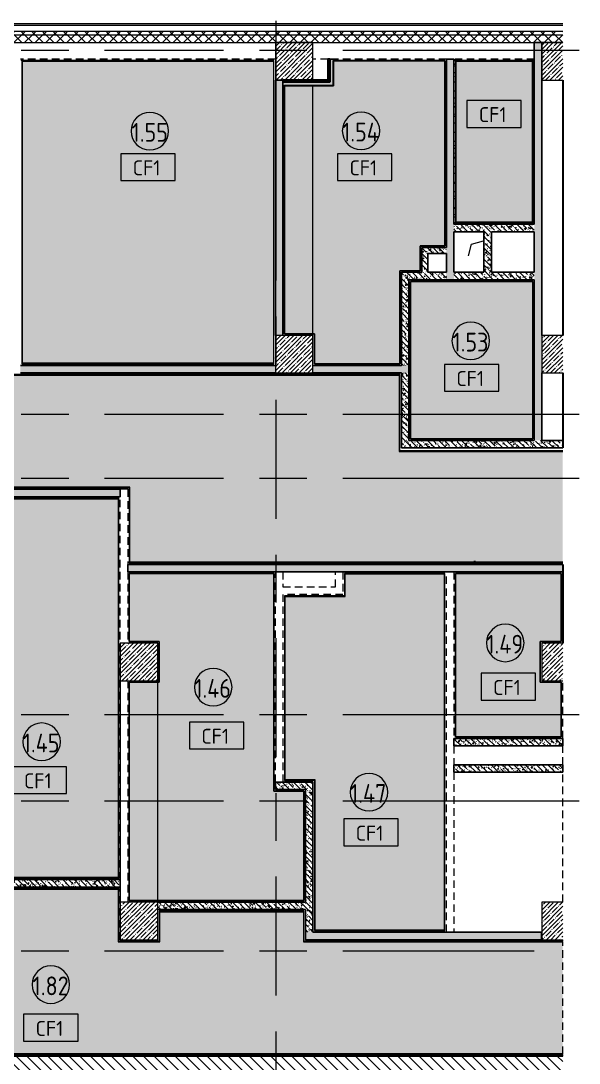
# Model space of a CAD drawing. Header units: millimetres. Extents: x 35861 to 236814, y -8553 to 29000.
# Drawn here: x 77255 to 84700, y 13505 to 27390 of the extents above; entities that cross this region are included whole.
import ezdxf

# ---------------------------------------------------------------- set-up
doc = ezdxf.new("R2010")
doc.units = ezdxf.units.MM
doc.linetypes.add('200_ШТРИХ__ш1_п0_6_', pattern=[160, 100, -60])
doc.linetypes.add('Осевая', pattern=[3175, 635, -476.25, 1587.5, -476.25])
for name, color, linetype, lineweight in [('0-1', 7, 'Continuous', 9), ('A-AREA-IDEN', 7, 'Continuous', 9), ('A-CLNG-IDEN', 7, 'Continuous', 9), ('A-DETL-MBND', 7, '200_ШТРИХ__ш1_п0_6_', 9), ('A-DETL-MBND-1', 7, 'Continuous', 9), ('A-FLOR', 7, 'Continuous', 9), ('A-WALL', 7, 'Continuous', 9), ('I-WALL', 7, 'Continuous', 9), ('S-COLS', 7, 'Continuous', 9), ('Оси', 7, 'Continuous', 9), ('Оси-2', 7, 'Осевая', 9)]:
    doc.layers.add(name, color=color, linetype=linetype, lineweight=lineweight)
for name, color, linetype, lineweight, true_color in [('A-WALL-1', 7, 'Continuous', 35, 0x3c3c3c), ('A-WALL-2', 7, 'Continuous', 25, 0x3c3c3c), ('A-WALL-3', 7, 'Continuous', 13, 0x3c3c3c), ('A-WALL-FNSH-1', 7, 'Continuous', 9, 0x3c3c3c), ('A-WALL-FNSH-2', 7, 'Continuous', 13, 0x3c3c3c)]:
    doc.layers.add(name, color=color, linetype=linetype, lineweight=lineweight, true_color=true_color)
doc.styles.add('GOST Common', font='GOST_Common.ttf', dxfattribs={"width": 0.9, "height": 250})
doc.styles.add('GOST Common_1', font='GOST_Common.ttf', dxfattribs={"height": 200})
pattern_1 = [(45, (0, 0), (-57.02463, 57.02463), []), (45, (57.025, 0), (-57.02463, 57.02463), [100.806, -20.161, 3.353, -16.808])]
pattern_2 = [(135, (0, 0), (-75.43415, -75.43415), [106.68, -17.78, 3.556, -17.78]), (135, (0, 75.39), (-75.43415, -75.43415), []), (50, (0, 0), (127.52922, -11.15758), [13.335, -146.685]), (355, (0, 0), (-24.66966, 133.74002), [10.668, -117.348]), (100.451, (10.63, -0.93), (102.85973, 122.58178), [11.333, -124.663]), (46.184, (0, 35.56), (189.75516, -29.43036), [20.002, -220.027]), (96.636, (15.81, 33.1), (166.1822, 173.1996), [17, -186.995]), (351.184, (0, 35.56), (166.18393, 173.19757), [16.002, -176.022]), (21, (17.78, 26.67), (106.13027, -71.58603), [13.335, -146.685]), (326, (17.78, 26.67), (43.26188, 128.93175), [10.668, -117.348]), (71.451, (26.62, 20.7), (149.39198, 57.34505), [11.333, -124.663]), (37.5, (0, 0), (2.162228, 59.188357), [3.353, -112.573, 3.353, -115.773, -117.792]), (37.5, (0, 0), (2.162228, 59.188357), [-235.052, 3.353, -114.44]), (7.5, (0, 0), (46.773857, 70.126152), [3.353, -64.567, 3.353, -109.906, -44.894]), (7.5, (0, 0), (46.773857, 70.126152), [-181.178, 3.353, -41.542]), (327.5, (-39.65, 0), (94.91367, -4.010093), [3.353, -41.097, 3.353, -135.331, -184.023]), (327.5, (-39.65, 0), (94.91367, -4.010093), [-183.134, 3.353, -180.67]), (317.5, (-57.43, 0), (103.69057, 17.79882), [3.353, -54.432, 3.353, -88.748, -130.683]), (317.5, (-57.43, 0), (103.69057, 17.79882), [-149.885, 3.353, -127.33])]
pattern_3 = [(45, (0, 0), (-70.71068, 70.71068), []), (135, (0, 0), (-70.71068, -70.71068), [])]
pattern_4 = [(45, (0, 0), (-106.06602, 106.06602), []), (135, (0, 0), (-106.06602, -106.06602), [])]

# ---------------------------------------------------------------- blocks, each defined once
blk = doc.blocks.new('BSC_Колонна _Прямоугольная - 500х500-23287078-План потолков с обозначением видов отделки и геометрии 1 этажа в осях 12 - 23')
at = {"layer": 'S-COLS'}
h = blk.add_hatch(dxfattribs=at)
h.set_pattern_fill('FP_19', color=256, style=0, pattern_type=2)
h.set_pattern_definition([(45, (-84450, -22950), (-57.02463, 57.02463), []), (45, (-84392.975, -22950), (-57.02463, 57.02463), [100.806, -20.161, 3.353, -16.808])])
h.paths.add_polyline_path([(-250, -250), (30, -250), (30, 250), (-250, 250), (-250, 227)])
for p, q in [((30, 250), (-250, 250)), ((-250, 250), (-250, -250)), ((-250, -250), (30, -250))]:
    blk.add_line(p, q, dxfattribs=at)
blk = doc.blocks.new('BSC_Колонна _Прямоугольная - 500х500-V29-План потолков с обозначением видов отделки и геометрии 1 этажа в осях 12 - 23')
at = {"layer": 'S-COLS'}
h = blk.add_hatch(dxfattribs=at)
h.set_pattern_fill('FP_42', color=256, style=0, pattern_type=2)
h.set_pattern_definition([(45, (-78830, -15400), (-57.02463, 57.02463), []), (45, (-78772.975, -15400), (-57.02463, 57.02463), [100.806, -20.161, 3.353, -16.808])])
h.paths.add_polyline_path([(-250, -250), (250, -250), (250, 250), (-250, 250)])
for p, q in [((250, 250), (-250, 250)), ((-250, 250), (-250, -250)), ((250, -250), (250, 250)), ((-250, -250), (250, -250))]:
    blk.add_line(p, q, dxfattribs=at)
blk = doc.blocks.new('BSC_Колонна _Прямоугольная - 500х500-V33-План потолков с обозначением видов отделки и геометрии 1 этажа в осях 12 - 23')
at = {"layer": 'S-COLS'}
h = blk.add_hatch(dxfattribs=at)
h.set_pattern_fill('FP_45', color=256, style=0, pattern_type=2)
h.set_pattern_definition([(45, (-78830, -18850), (-57.02463, 57.02463), []), (45, (-78772.975, -18850), (-57.02463, 57.02463), [100.806, -20.161, 3.353, -16.808])])
h.paths.add_polyline_path([(-250, -250), (250, -250), (250, 250), (-250, 250), (-250, -4)])
for p, q in [((250, 250), (-250, 250)), ((-250, 250), (-250, -250)), ((250, -250), (250, 250)), ((-250, -250), (250, -250))]:
    blk.add_line(p, q, dxfattribs=at)
blk = doc.blocks.new('BSC_Колонна _Прямоугольная - 500х500-V34-План потолков с обозначением видов отделки и геометрии 1 этажа в осях 12 - 23')
at = {"layer": 'S-COLS'}
h = blk.add_hatch(dxfattribs=at)
h.set_pattern_fill('FP_46', color=256, style=0, pattern_type=2)
h.set_pattern_definition([(45, (-84450, -18850), (-57.02463, 57.02463), []), (45, (-84392.975, -18850), (-57.02463, 57.02463), [100.806, -20.161, 3.353, -16.808])])
h.paths.add_polyline_path([(-250, -250), (30, -250), (30, 250), (-250, 250), (-250, -4)])
for p, q in [((30, 250), (-250, 250)), ((-250, 250), (-250, -250)), ((-250, -250), (30, -250))]:
    blk.add_line(p, q, dxfattribs=at)
blk = doc.blocks.new('BSC_Колонна _Прямоугольная - 500х500-V35-План потолков с обозначением видов отделки и геометрии 1 этажа в осях 12 - 23')
at = {"layer": 'S-COLS'}
h = blk.add_hatch(dxfattribs=at)
h.set_pattern_fill('FP_47', color=256, style=0, pattern_type=2)
h.set_pattern_definition([(45, (-80900, -22950), (-57.02463, 57.02463), []), (45, (-80842.975, -22950), (-57.02463, 57.02463), [100.806, -20.161, 3.353, -16.808])])
h.paths.add_polyline_path([(-250, -250), (250, -250), (250, 250), (-250, 250)])
for p, q in [((250, 250), (-250, 250)), ((-250, 250), (-250, -250)), ((250, -250), (250, 250)), ((-250, -250), (250, -250))]:
    blk.add_line(p, q, dxfattribs=at)
blk = doc.blocks.new('Марка_Помещения - Номер-25198446-План потолков с обозначением видов отделки и геометрии 1 этажа в осях 12 - 23')
at = {"layer": 'A-AREA-IDEN'}
for start, end in [(360, 180), (180, 360)]:
    blk.add_arc((0, 0), 2.5, start, end, dxfattribs=at)
blk = doc.blocks.new('М_потолков - Марка_ Имя типа-25382930-План потолков с обозначением видов отделки и геометрии 1 этажа в осях 12 - 23')
at = {"layer": 'A-CLNG-IDEN'}
for p, q in [((3.625, 1.984375), (-3.625, 1.984375)), ((-3.625, 1.984375), (-3.625, -1.59375)), ((3.625, -1.59375), (3.625, 1.984375)), ((-3.625, -1.59375), (3.625, -1.59375))]:
    blk.add_line(p, q, dxfattribs=at)

msp = doc.modelspace()

# ---------------------------------------------------------------- hatches: boundary and pattern name
at = {"layer": 'A-DETL-MBND-1'}
h = msp.add_hatch(color=256, dxfattribs=at)
h.paths.add_polyline_path([(84480.2, 20178), (84480.2, 21652), (82302, 21652), (82302, 22672), (68282, 22672), (68282, 26852), (68202, 26852), (68202, 26860), (67111, 26860), (67110, 26852), (66788, 26852), (66788, 26472), (66760, 26472), (66760, 24960), (66780, 24960), (66780, 24970.5), (66788, 24970.5), (66788, 22672), (66760, 22672), (66760, 21178), (78707.8, 21178), (78707.8, 20178), (83295.5, 20178), (83295.5, 20188), (83315.5, 20188), (83315.5, 20178)])
h.paths.add_polyline_path([(58130, 24810), (58140, 24810.4), (58140, 24850), (58130, 24850), (58130, 24825.1)])
h.paths.add_polyline_path([(60600, 24830), (60610, 24830), (60610, 24850), (60600, 24850)])
h.paths.add_polyline_path([(66090, 24950), (66160, 24950), (66160, 26472), (66132, 26472), (66132, 26859), (60788, 26859), (60788, 26472), (60132, 26472), (60132, 26852), (57578, 26852), (57578, 25558), (57958, 25558), (57958, 24978), (58130, 24978), (58130, 24950), (60770, 24950), (60770, 24955), (61865, 24955), (61865, 24950), (61935, 24950), (61935, 24955), (63055, 24955), (63055, 24950), (63125, 24950), (63125, 24955), (64245, 24955), (64245, 24950), (64315, 24950), (64315, 24955), (65435, 24955), (65435, 24950), (65505, 24950), (65505, 24955), (66090, 24955)])
for points in [[(78707.1, 22828), (80622, 22828), (80622, 26852), (77278, 26852), (77278, 22828)], [(82310, 22820), (82310, 24060), (82580, 24060), (82580, 24390), (82910, 24390), (82910, 26860), (81425, 26860), (81425, 26525), (81150, 26525), (81150, 23220), (81170, 23220), (81170, 22820), (81593.6, 22820)], [(83058, 24708), (84072, 24708), (84072, 26852), (83058, 26852), (83058, 24720.9)], [(81150, 23220), (81150, 26525), (80770, 26525), (80770, 23220), (81147.1, 23220)], [(84080, 21820), (84080, 23920), (82450, 23920), (82450, 21820), (83036.9, 21820)], [(78551.8, 15978), (78551.8, 21022), (76827.5, 21022), (76827.5, 20442), (76447.8, 20442), (76447.8, 15978), (77263.8, 15978)], [(81030, 15670), (81030, 17130), (80630, 17130), (80630, 20030), (78699.8, 20030), (78699.8, 19120), (79100, 19120), (79100, 18580), (79080, 18580), (79080, 15670), (80150.4, 15670)], [(82902, 15278), (82902, 20022), (81578, 20022), (81578, 19722), (80778, 19722), (80778, 17278), (81178, 17278), (81178, 15278), (81593.6, 15278)], [(84460, 17850), (84460, 18580), (84180, 18580), (84180, 19120), (84460, 19120), (84460, 20030), (83050, 20030), (83050, 17850)], [(78707.1, 15670), (79080, 15670), (79080, 18580), (78699.8, 18580), (78699.8, 15670)], [(70838, 13628), (84480, 13628), (84480, 15122), (81022, 15122), (81022, 15522), (79108, 15522), (79108, 15122), (78552, 15122), (78552, 15822), (76447.8, 15822), (76447.8, 15122), (70838, 15122), (70838, 14515.8)]]:
    msp.add_hatch(color=256, dxfattribs=at).paths.add_polyline_path(points)
at = {"layer": 'A-WALL'}
h = msp.add_hatch(dxfattribs=at)
h.set_pattern_fill('FP_17', color=256, style=0, pattern_type=2)
h.set_pattern_definition(pattern_3)
h.paths.add_polyline_path([(84480.2, 27200), (84480.2, 27250), (42160, 27250), (42160, 27200), (81593.6, 27200)])
h = msp.add_hatch(dxfattribs=at)
h.set_pattern_fill('FP_17', color=256, style=0, pattern_type=2)
h.set_pattern_definition(pattern_3)
h.paths.add_polyline_path([(84480.2, 27100), (84480.2, 27200), (42160, 27200), (42160, 27100), (81593.6, 27100)])
at = {"layer": 'I-WALL'}
h = msp.add_hatch(dxfattribs=at)
h.set_pattern_fill('FP_20', color=256, style=0, pattern_type=2)
h.set_pattern_definition(pattern_2)
h.paths.add_polyline_path([(84200, 21800), (84200, 27100), (84100, 27100), (84100, 21800)])
h = msp.add_hatch(dxfattribs=at)
h.set_pattern_fill('FP_63', color=256, style=0, pattern_type=2)
h.set_pattern_definition(pattern_4)
h.paths.add_polyline_path([(81362.5, 26600), (81362.5, 26880), (81350, 26880), (81350, 26600)])
h = msp.add_hatch(dxfattribs=at)
h.set_pattern_fill('FP_63', color=256, style=0, pattern_type=2)
h.set_pattern_definition(pattern_4)
h.paths.add_polyline_path([(81375, 26587.5), (81375, 26880), (81362.5, 26880), (81362.5, 26587.5)])
for points in [[(81375, 26575), (81425, 26575), (81425, 26880), (81375, 26880), (81375, 26587.5)], [(80872, 26525), (81425, 26525), (81425, 26575), (80750, 26575), (80750, 26525)]]:
    msp.add_hatch(color=256, dxfattribs=at).paths.add_polyline_path(points)
h = msp.add_hatch(dxfattribs=at)
h.set_pattern_fill('FP_20', color=256, style=0, pattern_type=2)
h.set_pattern_definition(pattern_2)
h.paths.add_polyline_path([(82930, 23940), (83030, 23940), (83030, 26880), (82930, 26880), (82930, 24040)])
h = msp.add_hatch(dxfattribs=at)
h.set_pattern_fill('FP_55', color=256, style=0, pattern_type=2)
h.set_pattern_definition([(0, (0, 0), (121.92, 30.48), [10.058, -81.382, 10.058, -81.382, -487.68]), (0, (0, 0), (121.92, 30.48), [-182.88, 10.058, -172.822, 10.058, -81.382, -213.36]), (0, (0, 0), (121.92, 30.48), [-457.2, 10.058, -50.902, 10.058, -142.342]), (120, (45.72, 15.24), (-87.356454, 90.345817), [10.058, -81.382, 10.058, -81.382, -487.68]), (120, (45.72, 15.24), (-87.356454, 90.345817), [-182.88, 10.058, -172.822, 10.058, -81.382, -213.36]), (120, (45.72, 15.24), (-87.356454, 90.345817), [-457.2, 10.058, -50.902, 10.058, -142.342]), (240, (60.96, 76.2), (-34.563546, -120.825817), [10.058, -81.382, 10.058, -81.382, -487.68]), (240, (60.96, 76.2), (-34.563546, -120.825817), [-182.88, 10.058, -172.822, 10.058, -81.382, -213.36]), (240, (60.96, 76.2), (-34.563546, -120.825817), [-457.2, 10.058, -50.902, 10.058, -142.342])])
h.paths.add_polyline_path([(83050, 24700), (83050, 26860), (83030, 26860), (83030, 24700), (83036.9, 24700)])
h = msp.add_hatch(dxfattribs=at)
h.set_pattern_fill('FP_20', color=256, style=0, pattern_type=2)
h.set_pattern_definition(pattern_2)
h.paths.add_polyline_path([(80750, 23200), (80750, 26600), (80650, 26600), (80650, 23200)])
h = msp.add_hatch(dxfattribs=at)
h.set_pattern_fill('FP_63', color=256, style=0, pattern_type=2)
h.set_pattern_definition(pattern_4)
h.paths.add_polyline_path([(80750, 26587.5), (81362.5, 26587.5), (81362.5, 26600), (80750, 26600)])
h = msp.add_hatch(dxfattribs=at)
h.set_pattern_fill('FP_63', color=256, style=0, pattern_type=2)
h.set_pattern_definition(pattern_4)
h.paths.add_polyline_path([(80750, 26575), (81375, 26575), (81375, 26587.5), (80750, 26587.5)])
h = msp.add_hatch(dxfattribs=at)
h.set_pattern_fill('FP_20', color=256, style=0, pattern_type=2)
h.set_pattern_definition(pattern_2)
h.paths.add_polyline_path([(84100, 24580), (84100, 24680), (83030, 24680), (83030, 24580), (83530, 24580)])
h = msp.add_hatch(dxfattribs=at)
h.set_pattern_fill('FP_20', color=256, style=0, pattern_type=2)
h.set_pattern_definition(pattern_2)
h.paths.add_polyline_path([(83530, 24040), (83530, 24580), (83430, 24580), (83430, 24040)])
h = msp.add_hatch(dxfattribs=at)
h.set_pattern_fill('FP_20', color=256, style=0, pattern_type=2)
h.set_pattern_definition(pattern_2)
h.paths.add_polyline_path([(82600, 24040), (82680, 24040), (82680, 24370), (82600, 24370), (82600, 24259.3)])
h = msp.add_hatch(dxfattribs=at)
h.set_pattern_fill('FP_20', color=256, style=0, pattern_type=2)
h.set_pattern_definition(pattern_2)
h.paths.add_polyline_path([(82930, 24290), (82930, 24370), (82680, 24370), (82680, 24290)])
h = msp.add_hatch(dxfattribs=at)
h.set_pattern_fill('FP_20', color=256, style=0, pattern_type=2)
h.set_pattern_definition(pattern_2)
h.paths.add_polyline_path([(82930, 23940), (82930, 24040), (82330, 24040), (82330, 23940), (82430, 23940)])
h = msp.add_hatch(dxfattribs=at)
h.set_pattern_fill('FP_20', color=256, style=0, pattern_type=2)
h.set_pattern_definition(pattern_2)
h.paths.add_polyline_path([(84100, 23940), (84100, 24040), (83030, 24040), (83030, 23940), (83036.9, 23940)])
h = msp.add_hatch(dxfattribs=at)
h.set_pattern_fill('FP_20', color=256, style=0, pattern_type=2)
h.set_pattern_definition(pattern_2)
h.paths.add_polyline_path([(82430, 22800), (82430, 23940), (82330, 23940), (82330, 22800)])
h = msp.add_hatch(dxfattribs=at)
h.set_pattern_fill('FP_20', color=256, style=0, pattern_type=2)
h.set_pattern_definition(pattern_2)
h.paths.add_polyline_path([(82430, 22700), (82430, 22800), (81150, 22800), (81150, 22700), (82330, 22700)])
h.paths.add_polyline_path([(80650, 22700), (80650, 22800), (77250, 22800), (77250, 22700), (78707.1, 22700)])
h.paths.add_polyline_path([(76750, 22700), (76750, 22800), (74040, 22800), (74040, 22700), (75820.5, 22700)])
h.paths.add_polyline_path([(73540, 22700), (73540, 22800), (70810, 22800), (70810, 22700), (72933.9, 22700)])
h.paths.add_polyline_path([(70047.4, 22700), (70310, 22700), (70310, 22800), (68310, 22800), (68310, 22700), (68604.1, 22700)])
h = msp.add_hatch(dxfattribs=at)
h.set_pattern_fill('FP_20', color=256, style=0, pattern_type=2)
h.set_pattern_definition(pattern_2)
h.paths.add_polyline_path([(82430, 21800), (82430, 22700), (82330, 22700), (82330, 21800)])
h = msp.add_hatch(dxfattribs=at)
h.set_pattern_fill('FP_20', color=256, style=0, pattern_type=2)
h.set_pattern_definition(pattern_2)
h.paths.add_polyline_path([(84480, 21700), (84480, 21800), (82330, 21800), (82330, 21700), (83036.9, 21700)])
h = msp.add_hatch(dxfattribs=at)
h.set_pattern_fill('FP_20', color=256, style=0, pattern_type=2)
h.set_pattern_definition(pattern_2)
h.paths.add_polyline_path([(78579.8, 21050), (78579.8, 21150), (70810, 21150), (70810, 21050), (77263.8, 21050)])
h.paths.add_polyline_path([(70310, 21050), (70310, 21150), (67295, 21150), (67295, 21050), (70047.4, 21050)])
h = msp.add_hatch(dxfattribs=at)
h.set_pattern_fill('FP_20', color=256, style=0, pattern_type=2)
h.set_pattern_definition(pattern_2)
h.paths.add_polyline_path([(81500, 20050), (81500, 20150), (78679.8, 20150), (78679.8, 20050), (80150.4, 20050)])
h = msp.add_hatch(dxfattribs=at)
h.set_pattern_fill('FP_20', color=256, style=0, pattern_type=2)
h.set_pattern_definition(pattern_2)
h.paths.add_polyline_path([(84480, 20050), (84480, 20150), (81500, 20150), (81500, 20050), (81593.6, 20050)])
h = msp.add_hatch(dxfattribs=at)
h.set_pattern_fill('FP_1', color=256, style=0, pattern_type=2)
h.set_pattern_definition(pattern_1)
h.paths.add_polyline_path([(84480, 19100), (84480.2, 19100), (84480, 20050)])
h = msp.add_hatch(dxfattribs=at)
h.set_pattern_fill('FP_20', color=256, style=0, pattern_type=2)
h.set_pattern_definition(pattern_2)
h.paths.add_polyline_path([(84480, 17730), (84480, 17830), (83030, 17830), (83030, 17730)])
h = msp.add_hatch(dxfattribs=at)
h.set_pattern_fill('FP_20', color=256, style=0, pattern_type=2)
h.set_pattern_definition(pattern_2)
h.paths.add_polyline_path([(84480, 17380), (84480, 17480), (83030, 17480), (83030, 17380)])
h = msp.add_hatch(dxfattribs=at)
h.set_pattern_fill('FP_20', color=256, style=0, pattern_type=2)
h.set_pattern_definition(pattern_2)
h.paths.add_polyline_path([(81050, 17150), (81150, 17150), (81150, 17250), (80650, 17250), (80650, 17150)])
h = msp.add_hatch(dxfattribs=at)
h.set_pattern_fill('FP_20', color=256, style=0, pattern_type=2)
h.set_pattern_definition(pattern_2)
h.paths.add_polyline_path([(81150, 15250), (81150, 17150), (81050, 17150), (81050, 15250)])
h = msp.add_hatch(dxfattribs=at)
h.set_pattern_fill('FP_20', color=256, style=0, pattern_type=2)
h.set_pattern_definition(pattern_2)
h.paths.add_polyline_path([(78579.8, 15850), (78579.8, 15950), (76419.8, 15950), (76419.8, 15850), (77263.8, 15850)])
h = msp.add_hatch(dxfattribs=at)
h.set_pattern_fill('FP_20', color=256, style=0, pattern_type=2)
h.set_pattern_definition(pattern_2)
h.paths.add_polyline_path([(81050, 15550), (81050, 15650), (79080, 15650), (79080, 15550), (80150.4, 15550)])
h = msp.add_hatch(dxfattribs=at)
h.set_pattern_fill('FP_20', color=256, style=0, pattern_type=2)
h.set_pattern_definition(pattern_2)
h.paths.add_polyline_path([(84198.4, 15150), (84198.4, 15250), (81050, 15250), (81050, 15150), (81593.6, 15150)])
h = msp.add_hatch(dxfattribs=at)
h.set_pattern_fill('FP_21', color=256, style=0, pattern_type=2)
h.set_pattern_definition([(135, (0, 0), (-70.71068, -70.71068), [])])
h.paths.add_polyline_path([(84480.2, 13400), (84480.2, 13600), (68650, 13600), (68650, 13400), (83036.9, 13400)])
at = {"layer": 'S-COLS'}
h = msp.add_hatch(dxfattribs=at)
h.set_pattern_fill('FP_1', color=256, style=0, pattern_type=2)
h.set_pattern_definition(pattern_1)
h.paths.add_polyline_path([(80650, 26600), (81150, 26600), (81150, 27100), (80650, 27100)])
h = msp.add_hatch(dxfattribs=at)
h.set_pattern_fill('FP_1', color=256, style=0, pattern_type=2)
h.set_pattern_definition(pattern_1)
h.paths.add_polyline_path([(84200, 26600), (84480.2, 26600), (84480.2, 27100), (84200, 27100)])
h = msp.add_hatch(dxfattribs=at)
h.set_pattern_fill('FP_1', color=256, style=0, pattern_type=2)
h.set_pattern_definition(pattern_1)
h.paths.add_polyline_path([(84200, 15150), (84480.2, 15150), (84480.2, 15650), (84200, 15650)])

# ---------------------------------------------------------------- linework, layer by layer
at = {"layer": '0-1'}
for p, q in [((83266.5, 24414.5), (83425.1, 24459.9)), ((83225.1, 24259.9), (83266.5, 24414.5))]:
    msp.add_line(p, q, dxfattribs=at)
at = {"layer": 'A-DETL-MBND'}
for p, q in [((80650, 26880), (77250, 26880)), ((77260, 26880), (77260, 26860)), ((77270, 26860), (77260, 26860)), ((77270, 26880), (77270, 26860)), ((81350, 26880), (81150, 26880)), ((82930, 26880), (81425, 26880)), ((82910, 26860), (81425, 26860)), ((82910, 24390), (82910, 26860)), ((84100, 26880), (83030, 26880)), ((84100, 26860), (84080, 26860)), ((80770, 26525), (80770, 23220)), ((84080, 24700), (84100, 24700)), ((82580, 24060), (82580, 24390)), ((82580, 24390), (82910, 24390)), ((82310, 22820), (82310, 24060)), ((82310, 24060), (82580, 24060)), ((84080, 23920), (82450, 23920)), ((82450, 23920), (82450, 21820)), ((84080, 21820), (84080, 23920)), ((80770, 23220), (81170, 23220)), ((81170, 23220), (81170, 22820)), ((81170, 22820), (82310, 22820)), ((82450, 21820), (84080, 21820)), ((78679.8, 21150), (78579.8, 21150)), ((78679.8, 21150), (78679.8, 20150)), ((78579.8, 15950), (78579.8, 21050)), ((78679.8, 20050), (78679.8, 19100)), ((80630, 20030), (78699.8, 20030)), ((78699.8, 20030), (78699.8, 19120)), ((80630, 17130), (80630, 20030)), ((80650, 17250), (80650, 20050)), ((80750, 20050), (80750, 19850)), ((81450, 19850), (81450, 20050)), ((81550, 20050), (81550, 19750)), ((82930, 15250), (82930, 20050)), ((83030, 20050), (83030, 17830)), ((84460, 20030), (83050, 20030)), ((83050, 20030), (83050, 17850)), ((84460, 19120), (84460, 20030)), ((80750, 19850), (81450, 19850)), ((80750, 19750), (80750, 17250)), ((81550, 19750), (80750, 19750)), ((78699.8, 19120), (79100, 19120)), ((79100, 19120), (79100, 18580)), ((84180, 18580), (84180, 19120)), ((84180, 19120), (84460, 19120)), ((78679.8, 18600), (78679.8, 15650)), ((78679.8, 18600), (79080, 18600)), ((79100, 18580), (78699.8, 18580)), ((78699.8, 18580), (78699.8, 15670)), ((84460, 18580), (84180, 18580)), ((84460, 17850), (84460, 18580)), ((84480, 17830), (84480, 18600)), ((83050, 17850), (84460, 17850)), ((83030, 17730), (83030, 17480)), ((84480, 17480), (84480, 17730)), ((83030, 17380), (83030, 15250)), ((84480, 15650), (84480, 17380)), ((81030, 17130), (80630, 17130)), ((81030, 15670), (81030, 17130)), ((78579.8, 15150), (78579.8, 15850)), ((80150.4, 15650), (78679.8, 15650)), ((78699.8, 15670), (81030, 15670)), ((84198.4, 15150), (84200, 15150)), ((84480, 15130), (84480, 15150)), ((84480, 13628), (84480, 15122)), ((84480, 13600), (84480, 13620))]:
    msp.add_line(p, q, dxfattribs=at)
at = {"layer": 'A-FLOR'}
for p, q in [((81150, 23200), (81150, 26525)), ((78580, 18600), (78580, 15650)), ((78679.8, 18600), (79080, 18600)), ((79080, 15650), (79080, 18600)), ((79080, 15650), (78679.8, 15650))]:
    msp.add_line(p, q, dxfattribs=at)
at = {"layer": 'A-WALL'}
for p, q in [((84480.2, 27250), (42160, 27250)), ((84480.2, 27200), (42160, 27200)), ((81362.5, 26880), (81362.5, 26587.5)), ((83030, 24700), (83030, 26860)), ((81362.5, 26587.5), (80750, 26587.5))]:
    msp.add_line(p, q, dxfattribs=at)
at = {"layer": 'A-WALL-1'}
for p, q in [((81375, 26880), (81350, 26880)), ((81350, 26880), (81350, 26600)), ((81375, 26880), (81375, 26575)), ((81350, 26600), (80750, 26600)), ((80750, 26600), (80750, 26575)), ((81375, 26575), (80750, 26575)), ((84480, 26600), (84480, 23200)), ((84480.2, 26600), (84480, 26600)), ((84480, 22700), (84480, 21700)), ((84480, 21700), (84480.2, 21700)), ((84480, 20150), (84480, 19100)), ((84480.2, 20150), (84480, 20150))]:
    msp.add_line(p, q, dxfattribs=at)
at = {"layer": 'A-WALL-2'}
for p, q in [((84200, 27100), (84100, 27100)), ((84100, 27100), (84100, 24680)), ((84200, 23200), (84200, 27100)), ((81425, 26880), (81375, 26880)), ((81425, 26525), (81425, 26880)), ((83030, 26880), (82930, 26880)), ((82930, 26880), (82930, 24370)), ((83030, 26860), (83030, 26880)), ((83050, 26860), (83030, 26860)), ((83050, 26860), (83050, 24700)), ((80650, 26600), (80650, 23200)), ((80750, 26600), (80650, 26600)), ((80750, 23200), (80750, 26575)), ((80750, 26525), (81425, 26525)), ((83030, 24680), (83030, 24700)), ((83030, 24700), (83050, 24700)), ((84100, 24680), (83030, 24680)), ((83030, 24040), (83030, 24580)), ((83030, 24580), (83430, 24580)), ((83430, 24580), (83430, 24040)), ((83530, 24580), (84100, 24580)), ((83530, 24040), (83530, 24580)), ((84100, 24580), (84100, 24040)), ((82930, 24370), (82600, 24370)), ((82600, 24370), (82600, 24040)), ((82680, 24290), (82930, 24290)), ((82680, 24040), (82680, 24290)), ((82930, 24290), (82930, 24040)), ((82600, 24040), (82330, 24040)), ((82330, 24040), (82330, 22800)), ((82930, 24040), (82680, 24040)), ((83430, 24040), (83030, 24040)), ((84100, 24040), (83530, 24040)), ((82430, 23940), (84100, 23940)), ((82430, 22800), (82430, 23940)), ((84100, 23940), (84100, 21800)), ((80650, 22800), (77250, 22800)), ((82330, 22800), (81150, 22800)), ((82430, 21800), (82430, 22800)), ((77250, 22700), (80650, 22700)), ((81150, 22700), (82330, 22700)), ((82330, 22700), (82330, 21700)), ((84200, 21800), (84200, 22700)), ((84100, 21800), (82430, 21800)), ((84480, 21800), (84200, 21800)), ((82330, 21700), (84480, 21700)), ((78579.8, 21150), (70810, 21150)), ((78579.8, 21050), (78579.8, 21150)), ((76799.5, 21050), (78579.8, 21050)), ((84480, 20150), (78679.8, 20150)), ((78679.8, 20150), (78679.8, 20050)), ((78679.8, 20050), (84480, 20050)), ((84480, 17830), (83030, 17830)), ((83030, 17830), (83030, 17730)), ((84480, 17730), (84480, 17830)), ((83030, 17730), (84480, 17730)), ((84480, 17480), (83030, 17480)), ((83030, 17480), (83030, 17380)), ((83030, 17380), (84480, 17380)), ((84480, 17380), (84480, 17480)), ((81150, 17250), (80650, 17250)), ((80650, 17250), (80650, 17150)), ((81150, 15250), (81150, 17250)), ((80650, 17150), (81050, 17150)), ((81050, 17150), (81050, 15650)), ((78579.8, 15950), (76419.8, 15950)), ((76419.8, 15850), (78579.8, 15850)), ((78579.8, 15850), (78579.8, 15950)), ((81050, 15650), (79080, 15650)), ((79080, 15550), (81050, 15550)), ((81050, 15550), (81050, 15150)), ((81050, 15150), (84198.4, 15150)), ((84198.4, 15250), (81150, 15250)), ((84198.4, 15150), (84198.4, 15250)), ((84480.2, 13600), (70810, 13600))]:
    msp.add_line(p, q, dxfattribs=at)
at = {"layer": 'A-WALL-3'}
for p, q in [((84480.2, 27330), (42160, 27330)), ((60760, 27100), (84480.2, 27100))]:
    msp.add_line(p, q, dxfattribs=at)
at = {"layer": 'A-WALL-FNSH-1'}
msp.add_line((84480.2, 27350), (42160, 27350), dxfattribs=at)
at = {"layer": 'A-WALL-FNSH-2'}
for p, q in [((80630, 26860), (77270, 26860)), ((77270, 26860), (77270, 22820)), ((77278, 26852), (80622, 26852)), ((77278, 22828), (77278, 26852)), ((80622, 26852), (80622, 22828)), ((80630, 22820), (80630, 26860)), ((82910, 26860), (81420, 26860)), ((81420, 26860), (81420, 26530)), ((81421, 26859), (82909, 26859)), ((81421, 26529), (81421, 26859)), ((82909, 26859), (82909, 24391)), ((82910, 24390), (82910, 26860)), ((84080, 26860), (83050, 26860)), ((83058, 26852), (84080, 26852)), ((83058, 24708), (83058, 26852)), ((84072, 26860), (84072, 24700)), ((84080, 24708), (84080, 26860)), ((81420, 26530), (80770, 26530)), ((80770, 26530), (80770, 23220)), ((80771, 26529), (81421, 26529)), ((80771, 23221), (80771, 26529)), ((83050, 24700), (84080, 24700)), ((84080, 24708), (83058, 24708)), ((84080, 24700), (84080, 24708)), ((82579, 24391), (82579, 24061)), ((82909, 24391), (82579, 24391)), ((82580, 24060), (82580, 24390)), ((82580, 24390), (82910, 24390)), ((82309, 24061), (82309, 22821)), ((82579, 24061), (82309, 24061)), ((82310, 22820), (82310, 24060)), ((82310, 24060), (82580, 24060)), ((84080, 23920), (82450, 23920)), ((82450, 23920), (82450, 21820)), ((82451, 23919), (84079, 23919)), ((82451, 21821), (82451, 23919)), ((84079, 23919), (84079, 21821)), ((84080, 21820), (84080, 23920)), ((80770, 23220), (81170, 23220)), ((81171, 23221), (80771, 23221)), ((81170, 23220), (81170, 22820)), ((81171, 22821), (81171, 23221)), ((77270, 22820), (80630, 22820)), ((80622, 22828), (77278, 22828)), ((81170, 22820), (82310, 22820)), ((82309, 22821), (81171, 22821)), ((68282, 22672), (82302, 22672)), ((82310, 22680), (68290, 22680)), ((82302, 22672), (82302, 21652)), ((82310, 21660), (82310, 22680)), ((82450, 21820), (84080, 21820)), ((84079, 21821), (82451, 21821)), ((82302, 21652), (84480.2, 21652)), ((84480.2, 21660), (82310, 21660)), ((66280, 21170), (78699.8, 21170)), ((78707.8, 21178), (66288, 21178)), ((78699.8, 21170), (78699.8, 20170)), ((78707.8, 20178), (78707.8, 21178)), ((78559.8, 21030), (76819.5, 21030)), ((76827.5, 21022), (78551.8, 21022)), ((78551.8, 21022), (78551.8, 15978)), ((78559.8, 15970), (78559.8, 21030)), ((78699.8, 20170), (84480.2, 20170)), ((84480.2, 20178), (78707.8, 20178)), ((83315.5, 20188), (83295.5, 20188)), ((83295.5, 20188), (83295.5, 20168)), ((83295.5, 20168), (83315.5, 20168)), ((83315.5, 20168), (83315.5, 20188)), ((80630, 20030), (78699.8, 20030)), ((78699.8, 20030), (78699.8, 19120)), ((78700.8, 20029), (80629, 20029)), ((78700.8, 19121), (78700.8, 20029)), ((80629, 20029), (80629, 17129)), ((80630, 17130), (80630, 20030)), ((82910, 20030), (81570, 20030)), ((81570, 20030), (81570, 19730)), ((81578, 20022), (82902, 20022)), ((81578, 19722), (81578, 20022)), ((82902, 20022), (82902, 15278)), ((82910, 15270), (82910, 20030)), ((84460, 20030), (83050, 20030)), ((83050, 20030), (83050, 17850)), ((83051, 20029), (84459, 20029)), ((83051, 17851), (83051, 20029)), ((84459, 20029), (84459, 19121)), ((84460, 19120), (84460, 20030)), ((81570, 19730), (80770, 19730)), ((80770, 19730), (80770, 17270)), ((80778, 19722), (81578, 19722)), ((80778, 17278), (80778, 19722)), ((78699.8, 19120), (79100, 19120)), ((79101, 19121), (78700.8, 19121)), ((79100, 19120), (79100, 18580)), ((79101, 18579), (79101, 19121)), ((84179, 19121), (84179, 18579)), ((84459, 19121), (84179, 19121)), ((84180, 18580), (84180, 19120)), ((84180, 19120), (84460, 19120)), ((79100, 18580), (78699.8, 18580)), ((78699.8, 18580), (78699.8, 15670)), ((78700.8, 18579), (79101, 18579)), ((78700.8, 15671), (78700.8, 18579)), ((84179, 18579), (84459, 18579)), ((84460, 18580), (84180, 18580)), ((84459, 18579), (84459, 17851)), ((84460, 17850), (84460, 18580)), ((83050, 17850), (84460, 17850)), ((84459, 17851), (83051, 17851)), ((80770, 17270), (81170, 17270)), ((81178, 17278), (80778, 17278)), ((81170, 17270), (81170, 15270)), ((81178, 15278), (81178, 17278)), ((80629, 17129), (81029, 17129)), ((81030, 17130), (80630, 17130)), ((81029, 17129), (81029, 15671)), ((81030, 15670), (81030, 17130)), ((76439.8, 15970), (78559.8, 15970)), ((78551.8, 15978), (76447.8, 15978)), ((78560, 15830), (76439.8, 15830)), ((78560, 15130), (78560, 15830)), ((76447.8, 15822), (78552, 15822)), ((78552, 15822), (78552, 15122)), ((78699.8, 15670), (81030, 15670)), ((81029, 15671), (78700.8, 15671)), ((81030, 15530), (79100, 15530)), ((79100, 15530), (79100, 15130)), ((79108, 15522), (81022, 15522)), ((79108, 15122), (79108, 15522)), ((81022, 15522), (81022, 15122)), ((81030, 15130), (81030, 15530)), ((82902, 15278), (81178, 15278)), ((81170, 15270), (82910, 15270)), ((78552, 15122), (79108, 15122)), ((79100, 15130), (78560, 15130)), ((81022, 15122), (84480.2, 15122)), ((84480.2, 15130), (81030, 15130)), ((70830, 13620), (84480.2, 13620)), ((84480.2, 13628), (70838, 13628))]:
    msp.add_line(p, q, dxfattribs=at)
at = {"layer": 'S-COLS'}
for p, q in [((81150, 27100), (80650, 27100)), ((80650, 27100), (80650, 26600)), ((81150, 26600), (81150, 27100)), ((84480.2, 27100), (84200, 27100)), ((84200, 27100), (84200, 26600)), ((80650, 26600), (81150, 26600)), ((84200, 26600), (84480.2, 26600)), ((84480.2, 15650), (84200, 15650)), ((84200, 15650), (84200, 15150)), ((84200, 15150), (84480.2, 15150))]:
    msp.add_line(p, q, dxfattribs=at)
at = {"layer": 'Оси'}
for p, q in [((80660, 24890.1), (80660, 27390.1)), ((82200, 27000), (84700, 27000)), ((82200, 22150), (84700, 22150)), ((82200, 21300), (84700, 21300)), ((82200, 18150), (84700, 18150)), ((82200, 17000), (84700, 17000)), ((81600, 15000), (84100, 15000))]:
    msp.add_line(p, q, dxfattribs=at)
at = {"layer": 'Оси-2'}
for p, q in [((39160.8, 27000), (82200, 27000)), ((80660, 593.7), (80660, 24890.1)), ((39160.8, 22150), (82200, 22150)), ((39160.8, 21300), (82200, 21300)), ((39160.8, 18150), (82200, 18150)), ((39160.8, 17000), (82200, 17000)), ((39160.8, 15000), (81600, 15000))]:
    msp.add_line(p, q, dxfattribs=at)

# ---------------------------------------------------------------- block references
at = {"layer": 'A-AREA-IDEN', "xscale": 99.99999999999993, "yscale": 99.99999999999993, "zscale": 99.99999999999993}
for p in [(78975.8, 25921.1), (81791.4, 25924.6), (83254, 23126.6), (83714.5, 19102.8), (79820.8, 18514.2), (77533.1, 17786.4), (81897.8, 17114.2), (77655.8, 14551.2)]:
    msp.add_blockref('Марка_Помещения - Номер-25198446-План потолков с обозначением видов отделки и геометрии 1 этажа в осях 12 - 23', p, dxfattribs=at)
at = {"layer": 'A-CLNG-IDEN', "xscale": 99.99999999999993, "yscale": 99.99999999999993, "zscale": 99.99999999999993}
for p in [(83565, 26130.9), (78950, 25422.2), (81840, 25422.2), (83265, 22615.5), (83755, 18500), (79864.9, 17850), (77499.8, 17256), (81922.9, 16559.1), (77655, 13957.2)]:
    msp.add_blockref('М_потолков - Марка_ Имя типа-25382930-План потолков с обозначением видов отделки и геометрии 1 этажа в осях 12 - 23', p, dxfattribs=at)
at = {"layer": 'S-COLS'}
for name, p in [('BSC_Колонна _Прямоугольная - 500х500-V35-План потолков с обозначением видов отделки и геометрии 1 этажа в осях 12 - 23', (80900, 22950)), ('BSC_Колонна _Прямоугольная - 500х500-23287078-План потолков с обозначением видов отделки и геометрии 1 этажа в осях 12 - 23', (84450, 22950)), ('BSC_Колонна _Прямоугольная - 500х500-V33-План потолков с обозначением видов отделки и геометрии 1 этажа в осях 12 - 23', (78830, 18850)), ('BSC_Колонна _Прямоугольная - 500х500-V34-План потолков с обозначением видов отделки и геометрии 1 этажа в осях 12 - 23', (84450, 18850)), ('BSC_Колонна _Прямоугольная - 500х500-V29-План потолков с обозначением видов отделки и геометрии 1 этажа в осях 12 - 23', (78830, 15400))]:
    msp.add_blockref(name, p, dxfattribs=at)

# ---------------------------------------------------------------- texts
at = {"layer": 'A-AREA-IDEN', "char_height": 250, "attachment_point": 1, "style": 'GOST Common'}
for s, insert, width in [('1.55', (78733.9, 26029.7), 606.076), ('1.54', (81540.5, 26033.2), 627.721), ('1.53', (83012.2, 23235.2), 606.076), ('1.49', (83463.7, 19211.4), 627.721), ('1.46', (79569.9, 18622.8), 627.721), ('1.45', (77282.2, 17895), 627.721), ('1.47', (81646.9, 17222.7), 627.721), ('1.82', (77413.9, 14659.7), 606.076)]:
    msp.add_mtext(s, dxfattribs=dict(at, insert=insert, width=width))
at = {"layer": 'A-CLNG-IDEN', "char_height": 200, "width": 472.996, "attachment_point": 1, "style": 'GOST Common_1'}
for insert in [(83362.2, 26240.6), (78747.2, 25531.9), (81637.2, 25531.9), (83062.2, 22725.2), (83552.2, 18609.7), (79662.1, 17959.7), (77297, 17365.7), (81720.1, 16668.8), (77452.2, 14067)]:
    msp.add_mtext('CF1', dxfattribs=dict(at, insert=insert))

doc.saveas('drawing.dxf')
